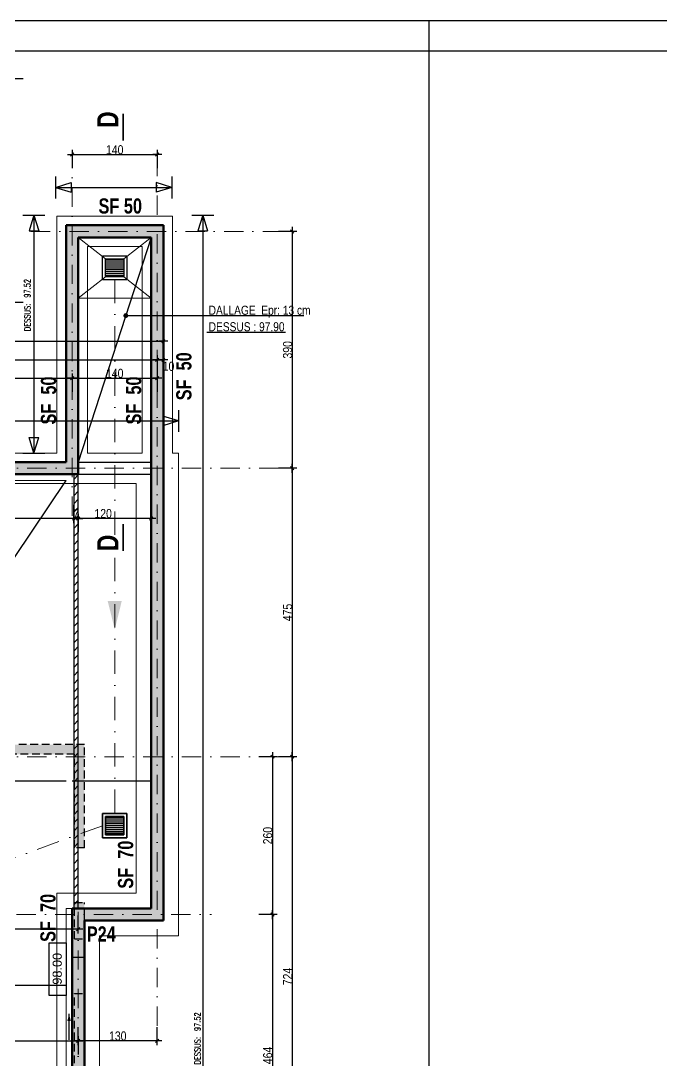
# Model space of a CAD drawing. Header units: centimetres. Extents: x 16433 to 114398, y -50094 to -12305.
# Drawn here: x 44511 to 45565, y -18568 to -16857 of the extents above; entities that cross this region are included whole.
import ezdxf
from ezdxf.enums import TextEntityAlignment as Align

# ---------------------------------------------------------------- set-up
doc = ezdxf.new("R2010")
doc.units = ezdxf.units.CM
doc.header["$LTSCALE"] = 0.5
for name, pattern in [('CACHEX2', [19.05, 12.7, -6.35]), ('TIRETPT2', [12.7, 6.35, -3.175, 0, -3.175]), ('TIRETPTX2', [50.8, 25.4, -12.7, 0, -12.7])]:
    doc.linetypes.add(name, pattern=pattern)
doc.layers.get('0').update_dxf_attribs({"linetype": 'CONTINUOUS'})
doc.layers.get('DEFPOINTS').update_dxf_attribs({"linetype": 'CONTINUOUS'})
for name, color, linetype in [('01_cloisons', 1, 'CONTINUOUS'), ('01_cote_gen', 4, 'CONTINUOUS'), ('01_linteaux', 2, 'CONTINUOUS'), ('01_murs_sup', 2, 'CACHEX2'), ('01_poch_murs', 253, 'CONTINUOUS'), ('01_poch_poteaux', 250, 'CONTINUOUS'), ('01_texte', 230, 'CONTINUOUS'), ('AA_COTES', 2, 'CONTINUOUS')]:
    doc.layers.add(name, color=color, linetype=linetype)
for name, color, linetype, lineweight in [('01_murs_coup', 5, 'CONTINUOUS', 60), ('01_Reseaux', 5, 'TIRETPTX2', 18), ('01_sem', 42, 'CONTINUOUS', 15), ('01_tram_axes', 2, 'TIRETPTX2', 9)]:
    doc.layers.add(name, color=color, linetype=linetype, lineweight=lineweight)
doc.styles.add('ARIAL', font='arial.ttf')
doc.styles.add('impact', font='impact.ttf')
doc.styles.add('MATTE_TXT', font='arial.ttf')
doc.styles.add('SIMPLEX1', font='SIMPLEX.shx', dxfattribs={"width": 0.8, "height": 10})
doc.styles.add('STYLE2', font='ARIALN.TTF')
doc.dimstyles.new('JB50', dxfattribs={"dimscale": 0.1, "dimtxt": 150, "dimasz": 15, "dimexe": 0.1, "dimexo": 0.1, "dimgap": 0.09, "dimtad": 1, "dimdec": 1, "dimdsep": 46, "dimtxsty": 'STYLE2', "dimblk1": 'BOND_G', "dimblk2": 'BOND_D', "dimsah": 1, "dimcen": 1.5, "dimdle": 0.01, "dimse1": 1, "dimse2": 1, "dimclrd": 4, "dimclre": 2, "dimclrt": 6, "dimazin": 2, "dimtfac": 2.333333, "dimtdec": 1, "dimtix": 1, "dimtmove": 2, "dimatfit": 3, "dimldrblk": 'BOND_G', "dimfxl": 1, "dimtolj": 1, "dimtzin": 0, "dimarcsym": 0})

# ---------------------------------------------------------------- blocks, each defined once
blk = doc.blocks.new('BOND_G')
at = {"layer": 'AA_COTES', "color": 0}
for p, q in [((0, -5), (0, 15)), ((5, 0), (-5, 0)), ((1.8, 1.8), (-1.8, -1.8))]:
    blk.add_line(p, q, dxfattribs=at)
blk = doc.blocks.new('BOND_D')
at = {"layer": 'AA_COTES', "color": 0}
for p, q in [((5, 0), (-5, 0)), ((-1.8, -1.8), (1.8, 1.8)), ((0, 5), (0, -15))]:
    blk.add_line(p, q, dxfattribs=at)
blk = doc.blocks.new('*D82')
at = {"layer": '01_cote_gen', "color": 4, "lineweight": -2, "transparency": 16777216}
blk.add_line((44248.1, -17445.1), (44594.1, -17445.1), dxfattribs=at)
at = {"layer": 'DEFPOINTS', "color": 0, "transparency": 16777216}
for p in [(44595.6, -17445.1), (44595.6, -17447.7), (44246.6, -17475.2)]:
    blk.add_point(p, dxfattribs=at)
at = {"layer": '01_cote_gen', "color": 4, "lineweight": -2, "transparency": 16777216, "xscale": 1.5, "yscale": 1.5, "zscale": 1.5, "rotation": 180}
blk.add_blockref('BOND_G', (44246.6, -17445.1), dxfattribs=at)
at = {"layer": '01_cote_gen', "color": 4, "lineweight": -2, "transparency": 16777216, "xscale": 1.5, "yscale": 1.5, "zscale": 1.5}
blk.add_blockref('BOND_D', (44595.6, -17445.1), dxfattribs=at)
at = {"layer": '01_cote_gen', "color": 6, "transparency": 16777216, "insert": (44421.1, -17437.4), "char_height": 15, "attachment_point": 5, "style": 'STYLE2'}
blk.add_mtext('\\A1;349', dxfattribs=at)
blk = doc.blocks.new('*D83')
at = {"layer": '01_cote_gen', "color": 4, "lineweight": -2, "transparency": 16777216}
blk.add_line((44597.1, -17445.1), (44734.1, -17445.1), dxfattribs=at)
at = {"layer": 'DEFPOINTS', "color": 0, "transparency": 16777216}
for p in [(44595.6, -17447.7), (44735.6, -17445.1), (44735.6, -17447.7)]:
    blk.add_point(p, dxfattribs=at)
at = {"layer": '01_cote_gen', "color": 4, "lineweight": -2, "transparency": 16777216, "xscale": 1.5, "yscale": 1.5, "zscale": 1.5, "rotation": 180}
blk.add_blockref('BOND_G', (44595.6, -17445.1), dxfattribs=at)
at = {"layer": '01_cote_gen', "color": 4, "lineweight": -2, "transparency": 16777216, "xscale": 1.5, "yscale": 1.5, "zscale": 1.5}
blk.add_blockref('BOND_D', (44735.6, -17445.1), dxfattribs=at)
at = {"layer": '01_cote_gen', "color": 6, "transparency": 16777216, "insert": (44665.6, -17437.4), "char_height": 15, "attachment_point": 5, "style": 'STYLE2'}
blk.add_mtext('\\A1;140', dxfattribs=at)
blk = doc.blocks.new('*D84')
at = {"layer": '01_cote_gen', "color": 4, "lineweight": -2, "transparency": 16777216}
blk.add_line((42640.1, -17414.9), (44734.1, -17414.9), dxfattribs=at)
at = {"layer": 'DEFPOINTS', "color": 0, "transparency": 16777216}
for p in [(44735.6, -17414.9), (44735.6, -17437.5), (42638.6, -17452.5)]:
    blk.add_point(p, dxfattribs=at)
at = {"layer": '01_cote_gen', "color": 4, "lineweight": -2, "transparency": 16777216, "xscale": 1.5, "yscale": 1.5, "zscale": 1.5, "rotation": 180}
blk.add_blockref('BOND_G', (42638.6, -17414.9), dxfattribs=at)
at = {"layer": '01_cote_gen', "color": 4, "lineweight": -2, "transparency": 16777216, "xscale": 1.5, "yscale": 1.5, "zscale": 1.5}
blk.add_blockref('BOND_D', (44735.6, -17414.9), dxfattribs=at)
at = {"layer": '01_cote_gen', "color": 6, "transparency": 16777216, "insert": (43687.1, -17407.2), "char_height": 15, "attachment_point": 5, "style": 'STYLE2'}
blk.add_mtext('\\A1;2097', dxfattribs=at)
blk = doc.blocks.new('*D91')
at = {"layer": '01_cote_gen', "color": 4, "lineweight": -2, "transparency": 16777216}
blk.add_line((39960.1, -17384.5), (44744.1, -17384.5), dxfattribs=at)
at = {"layer": 'DEFPOINTS', "color": 0, "transparency": 16777216}
for p in [(44745.6, -17384.5), (44745.6, -17392.8), (39958.6, -17407.4)]:
    blk.add_point(p, dxfattribs=at)
at = {"layer": '01_cote_gen', "color": 4, "lineweight": -2, "transparency": 16777216, "xscale": 1.5, "yscale": 1.5, "zscale": 1.5, "rotation": 180}
blk.add_blockref('BOND_G', (39958.6, -17384.5), dxfattribs=at)
at = {"layer": '01_cote_gen', "color": 4, "lineweight": -2, "transparency": 16777216, "xscale": 1.5, "yscale": 1.5, "zscale": 1.5}
blk.add_blockref('BOND_D', (44745.6, -17384.5), dxfattribs=at)
at = {"layer": '01_cote_gen', "color": 6, "transparency": 16777216, "insert": (42352.1, -17376.9), "char_height": 15, "attachment_point": 5, "style": 'STYLE2'}
blk.add_mtext('\\A1;4787', dxfattribs=at)
blk = doc.blocks.new('*D92')
at = {"layer": '01_cote_gen', "color": 4, "lineweight": -2, "transparency": 16777216}
blk.add_line((44737.1, -17414.9), (44744.1, -17414.9), dxfattribs=at)
at = {"layer": 'DEFPOINTS', "color": 0, "transparency": 16777216}
for p in [(44735.6, -17411), (44745.6, -17411), (44745.6, -17414.9)]:
    blk.add_point(p, dxfattribs=at)
at = {"layer": '01_cote_gen', "color": 4, "lineweight": -2, "transparency": 16777216, "xscale": 1.5, "yscale": 1.5, "zscale": 1.5, "rotation": 180}
blk.add_blockref('BOND_G', (44735.6, -17414.9), dxfattribs=at)
at = {"layer": '01_cote_gen', "color": 4, "lineweight": -2, "transparency": 16777216, "xscale": 1.5, "yscale": 1.5, "zscale": 1.5}
blk.add_blockref('BOND_D', (44745.6, -17414.9), dxfattribs=at)
at = {"layer": '01_cote_gen', "color": 6, "transparency": 16777216, "insert": (44754.1, -17425.7), "char_height": 15, "attachment_point": 5, "style": 'STYLE2'}
blk.add_mtext('\\A1;10', dxfattribs=at)
blk = doc.blocks.new('*D104')
at = {"layer": '01_cote_gen', "color": 4, "lineweight": -2, "transparency": 16777216}
blk.add_line((44327.1, -18536.2), (44604.1, -18536.2), dxfattribs=at)
at = {"layer": 'DEFPOINTS', "color": 0, "transparency": 16777216}
for p in [(44605.6, -18505), (44325.6, -18536.2), (44605.6, -18536.2)]:
    blk.add_point(p, dxfattribs=at)
at = {"layer": '01_cote_gen', "color": 4, "lineweight": -2, "transparency": 16777216, "xscale": 1.5, "yscale": 1.5, "zscale": 1.5, "rotation": 180}
blk.add_blockref('BOND_G', (44325.6, -18536.2), dxfattribs=at)
at = {"layer": '01_cote_gen', "color": 4, "lineweight": -2, "transparency": 16777216, "xscale": 1.5, "yscale": 1.5, "zscale": 1.5}
blk.add_blockref('BOND_D', (44605.6, -18536.2), dxfattribs=at)
at = {"layer": '01_cote_gen', "color": 6, "transparency": 16777216, "insert": (44465.6, -18528.5), "char_height": 15, "attachment_point": 5, "style": 'STYLE2'}
blk.add_mtext('\\A1;280', dxfattribs=at)
blk = doc.blocks.new('*D105')
at = {"layer": '01_cote_gen', "color": 4, "lineweight": -2, "transparency": 16777216}
blk.add_line((44734.1, -18536.2), (44607.1, -18536.2), dxfattribs=at)
at = {"layer": 'DEFPOINTS', "color": 0, "transparency": 16777216}
for p in [(44735.6, -18483.7), (44605.6, -18506.5), (44605.6, -18536.2)]:
    blk.add_point(p, dxfattribs=at)
at = {"layer": '01_cote_gen', "color": 4, "lineweight": -2, "transparency": 16777216, "xscale": 1.5, "yscale": 1.5, "zscale": 1.5, "rotation": 180}
blk.add_blockref('BOND_D', (44605.6, -18536.2), dxfattribs=at)
at = {"layer": '01_cote_gen', "color": 4, "lineweight": -2, "transparency": 16777216, "xscale": 1.5, "yscale": 1.5, "zscale": 1.5}
blk.add_blockref('BOND_G', (44735.6, -18536.2), dxfattribs=at)
at = {"layer": '01_cote_gen', "color": 6, "transparency": 16777216, "insert": (44670.6, -18528.5), "char_height": 15, "attachment_point": 5, "style": 'STYLE2'}
blk.add_mtext('\\A1;130', dxfattribs=at)
blk = doc.blocks.new('*D273')
at = {"layer": '01_cote_gen', "color": 4, "lineweight": -2, "transparency": 16777216}
blk.add_line((44957.6, -17205), (44957.6, -17592), dxfattribs=at)
at = {"layer": 'DEFPOINTS', "color": 0, "transparency": 16777216}
for p in [(44901.7, -17203.5), (44901.7, -17593.5), (44957.6, -17593.5)]:
    blk.add_point(p, dxfattribs=at)
at = {"layer": '01_cote_gen', "color": 4, "lineweight": -2, "transparency": 16777216, "xscale": 1.5, "yscale": 1.5, "zscale": 1.5}
for name, p, rotation in [('BOND_G', (44957.6, -17203.5), 90), ('BOND_D', (44957.6, -17593.5), 270)]:
    blk.add_blockref(name, p, dxfattribs=dict(at, rotation=rotation))
at = {"layer": '01_cote_gen', "color": 6, "transparency": 16777216, "insert": (44950, -17398.5), "char_height": 15, "attachment_point": 5, "rotation": 90, "style": 'STYLE2'}
blk.add_mtext('\\A1;390', dxfattribs=at)
blk = doc.blocks.new('*D274')
at = {"layer": '01_cote_gen', "color": 4, "lineweight": -2, "transparency": 16777216}
blk.add_line((44957.6, -17595), (44957.6, -18067), dxfattribs=at)
at = {"layer": 'DEFPOINTS', "color": 0, "transparency": 16777216}
for p in [(44901.7, -17593.5), (44820.7, -18068.5), (44957.6, -18068.5)]:
    blk.add_point(p, dxfattribs=at)
at = {"layer": '01_cote_gen', "color": 4, "lineweight": -2, "transparency": 16777216, "xscale": 1.5, "yscale": 1.5, "zscale": 1.5}
for name, p, rotation in [('BOND_G', (44957.6, -17593.5), 90), ('BOND_D', (44957.6, -18068.5), 270)]:
    blk.add_blockref(name, p, dxfattribs=dict(at, rotation=rotation))
at = {"layer": '01_cote_gen', "color": 6, "transparency": 16777216, "insert": (44950, -17831), "char_height": 15, "attachment_point": 5, "rotation": 90, "style": 'STYLE2'}
blk.add_mtext('\\A1;475', dxfattribs=at)
blk = doc.blocks.new('*D275')
at = {"layer": '01_cote_gen', "color": 4, "lineweight": -2, "transparency": 16777216}
blk.add_line((44957.6, -18070), (44957.6, -18791), dxfattribs=at)
at = {"layer": 'DEFPOINTS', "color": 0, "transparency": 16777216}
for p in [(44820.7, -18068.5), (44878.8, -18792.5), (44957.6, -18792.5)]:
    blk.add_point(p, dxfattribs=at)
at = {"layer": '01_cote_gen', "color": 4, "lineweight": -2, "transparency": 16777216, "xscale": 1.5, "yscale": 1.5, "zscale": 1.5}
for name, p, rotation in [('BOND_G', (44957.6, -18068.5), 90), ('BOND_D', (44957.6, -18792.5), 270)]:
    blk.add_blockref(name, p, dxfattribs=dict(at, rotation=rotation))
at = {"layer": '01_cote_gen', "color": 6, "transparency": 16777216, "insert": (44950.1, -18430.5), "char_height": 15, "attachment_point": 5, "rotation": 90, "style": 'STYLE2'}
blk.add_mtext('\\A1;724', dxfattribs=at)
blk = doc.blocks.new('*D326')
at = {"layer": '01_cote_gen', "color": 4, "lineweight": -2, "transparency": 16777216}
blk.add_line((44925.1, -18070), (44925.1, -18327), dxfattribs=at)
at = {"layer": 'DEFPOINTS', "color": 0, "transparency": 16777216}
for p in [(44897.1, -18068.5), (44825, -18328.5), (44925.1, -18328.5)]:
    blk.add_point(p, dxfattribs=at)
at = {"layer": '01_cote_gen', "color": 4, "lineweight": -2, "transparency": 16777216, "xscale": 1.5, "yscale": 1.5, "zscale": 1.5}
for name, p, rotation in [('BOND_G', (44925.1, -18068.5), 90), ('BOND_D', (44925.1, -18328.5), 270)]:
    blk.add_blockref(name, p, dxfattribs=dict(at, rotation=rotation))
at = {"layer": '01_cote_gen', "color": 6, "transparency": 16777216, "insert": (44917.4, -18198.5), "char_height": 15, "attachment_point": 5, "rotation": 90, "style": 'STYLE2'}
blk.add_mtext('\\A1;260', dxfattribs=at)
blk = doc.blocks.new('*D327')
at = {"layer": '01_cote_gen', "color": 4, "lineweight": -2, "transparency": 16777216}
blk.add_line((44925.1, -18330), (44925.1, -18791), dxfattribs=at)
at = {"layer": 'DEFPOINTS', "color": 0, "transparency": 16777216}
for p in [(44902.6, -18328.5), (44902.6, -18792.5), (44925.1, -18792.5)]:
    blk.add_point(p, dxfattribs=at)
at = {"layer": '01_cote_gen', "color": 4, "lineweight": -2, "transparency": 16777216, "xscale": 1.5, "yscale": 1.5, "zscale": 1.5}
for name, p, rotation in [('BOND_G', (44925.1, -18328.5), 90), ('BOND_D', (44925.1, -18792.5), 270)]:
    blk.add_blockref(name, p, dxfattribs=dict(at, rotation=rotation))
at = {"layer": '01_cote_gen', "color": 6, "transparency": 16777216, "insert": (44917.4, -18560.5), "char_height": 15, "attachment_point": 5, "rotation": 90, "style": 'STYLE2'}
blk.add_mtext('\\A1;464', dxfattribs=at)
blk = doc.blocks.new('*D377')
at = {"layer": '01_cote_gen', "color": 4, "lineweight": -2, "transparency": 16777216}
blk.add_line((44597.1, -17076.8), (44734.1, -17076.8), dxfattribs=at)
at = {"layer": 'DEFPOINTS', "color": 0, "transparency": 16777216}
for p in [(44735.6, -17076.8), (44595.6, -17087), (44735.6, -17087)]:
    blk.add_point(p, dxfattribs=at)
at = {"layer": '01_cote_gen', "color": 4, "lineweight": -2, "transparency": 16777216, "xscale": 1.5, "yscale": 1.5, "zscale": 1.5, "rotation": 180}
blk.add_blockref('BOND_G', (44595.6, -17076.8), dxfattribs=at)
at = {"layer": '01_cote_gen', "color": 4, "lineweight": -2, "transparency": 16777216, "xscale": 1.5, "yscale": 1.5, "zscale": 1.5}
blk.add_blockref('BOND_D', (44735.6, -17076.8), dxfattribs=at)
at = {"layer": '01_cote_gen', "color": 6, "transparency": 16777216, "insert": (44665.6, -17069.2), "char_height": 15, "attachment_point": 5, "style": 'STYLE2'}
blk.add_mtext('\\A1;140', dxfattribs=at)
blk = doc.blocks.new('*D485')
at = {"layer": '01_cote_gen', "color": 4, "lineweight": -2, "transparency": 16777216}
blk.add_line((44724.1, -17676.3), (44607.1, -17676.3), dxfattribs=at)
at = {"layer": 'DEFPOINTS', "color": 0, "transparency": 16777216}
for p in [(44605.6, -17671.3), (44605.6, -17676.3), (44725.6, -17671.3)]:
    blk.add_point(p, dxfattribs=at)
at = {"layer": '01_cote_gen', "color": 4, "lineweight": -2, "transparency": 16777216, "xscale": 1.5, "yscale": 1.5, "zscale": 1.5, "rotation": 180}
blk.add_blockref('BOND_D', (44605.6, -17676.3), dxfattribs=at)
at = {"layer": '01_cote_gen', "color": 4, "lineweight": -2, "transparency": 16777216, "xscale": 1.5, "yscale": 1.5, "zscale": 1.5}
blk.add_blockref('BOND_G', (44725.6, -17676.3), dxfattribs=at)
at = {"layer": '01_cote_gen', "color": 6, "transparency": 16777216, "insert": (44646.6, -17668.2), "char_height": 15, "attachment_point": 5, "style": 'STYLE2'}
blk.add_mtext('\\A1;120', dxfattribs=at)
blk = doc.blocks.new('*D486')
at = {"layer": '01_cote_gen', "color": 4, "lineweight": -2, "transparency": 16777216}
for p, q in [((44597.1, -17676.3), (44595.6, -17676.3)), ((44605.6, -17676.3), (44598.6, -17676.3)), ((44607.1, -17676.3), (44608.6, -17676.3))]:
    blk.add_line(p, q, dxfattribs=at)
at = {"layer": 'DEFPOINTS', "color": 0, "transparency": 16777216}
for p in [(44598.6, -17654.3), (44598.6, -17676.3), (44605.6, -17671.3)]:
    blk.add_point(p, dxfattribs=at)
at = {"layer": '01_cote_gen', "color": 4, "lineweight": -2, "transparency": 16777216, "xscale": 1.5, "yscale": 1.5, "zscale": 1.5}
blk.add_blockref('BOND_D', (44598.6, -17676.3), dxfattribs=at)
at = {"layer": '01_cote_gen', "color": 4, "lineweight": -2, "transparency": 16777216, "xscale": 1.5, "yscale": 1.5, "zscale": 1.5, "rotation": 180}
blk.add_blockref('BOND_G', (44605.6, -17676.3), dxfattribs=at)
at = {"layer": '01_cote_gen', "color": 6, "transparency": 16777216, "insert": (44602.1, -17668.7), "char_height": 15, "attachment_point": 5, "style": 'STYLE2'}
blk.add_mtext('\\A1;7', dxfattribs=at)
blk = doc.blocks.new('*D487')
at = {"layer": '01_cote_gen', "color": 4, "lineweight": -2, "transparency": 16777216}
blk.add_line((44597.1, -17676.3), (44255.1, -17676.3), dxfattribs=at)
at = {"layer": 'DEFPOINTS', "color": 0, "transparency": 16777216}
for p in [(44598.6, -17654.3), (44253.6, -17676.3), (44253.6, -17681.8)]:
    blk.add_point(p, dxfattribs=at)
at = {"layer": '01_cote_gen', "color": 4, "lineweight": -2, "transparency": 16777216, "xscale": 1.5, "yscale": 1.5, "zscale": 1.5, "rotation": 180}
blk.add_blockref('BOND_D', (44253.6, -17676.3), dxfattribs=at)
at = {"layer": '01_cote_gen', "color": 4, "lineweight": -2, "transparency": 16777216, "xscale": 1.5, "yscale": 1.5, "zscale": 1.5}
blk.add_blockref('BOND_G', (44598.6, -17676.3), dxfattribs=at)
at = {"layer": '01_cote_gen', "color": 6, "transparency": 16777216, "insert": (44426.1, -17668.6), "char_height": 15, "attachment_point": 5, "style": 'STYLE2'}
blk.add_mtext('\\A1;345', dxfattribs=at)
blk = doc.blocks.new('*D551')
at = {"layer": '01_cote_gen', "color": 4, "lineweight": -2, "transparency": 16777216}
blk.add_line((44604.1, -18352.3), (44327.1, -18352.3), dxfattribs=at)
at = {"layer": 'DEFPOINTS', "color": 0, "transparency": 16777216}
for p in [(44325.6, -18344.8), (44325.6, -18352.3), (44605.6, -18352.2)]:
    blk.add_point(p, dxfattribs=at)
at = {"layer": '01_cote_gen', "color": 4, "lineweight": -2, "transparency": 16777216, "xscale": 1.5, "yscale": 1.5, "zscale": 1.5, "rotation": 180}
blk.add_blockref('BOND_D', (44325.6, -18352.3), dxfattribs=at)
at = {"layer": '01_cote_gen', "color": 4, "lineweight": -2, "transparency": 16777216, "xscale": 1.5, "yscale": 1.5, "zscale": 1.5}
blk.add_blockref('BOND_G', (44605.6, -18352.3), dxfattribs=at)
at = {"layer": '01_cote_gen', "color": 6, "transparency": 16777216, "insert": (44465.6, -18344.6), "char_height": 15, "attachment_point": 5, "style": 'STYLE2'}
blk.add_mtext('\\A1;280', dxfattribs=at)

msp = doc.modelspace()

# ---------------------------------------------------------------- hatches: boundary and pattern name
at = {"layer": '01_murs_sup'}
h = msp.add_hatch(dxfattribs=at)
h.set_pattern_fill('DASH', color=256, scale=2.5, angle=135)
h.set_pattern_definition([(135, (25186.803, -57921.042), (-11.2253202, 2e-15), [7.9375, -7.9375])])
h.paths.add_polyline_path([(43786.633, -18898.484), (43786.633, -18730.484), (43751.633, -18730.484), (43751.633, -18661.484), (43733.633, -18661.484), (43733.633, -18748.484), (43768.633, -18748.484), (43768.633, -18898.484), (43733.633, -18898.484), (43733.633, -19205.484), (43751.633, -19205.484), (43751.633, -18916.484), (44399.633, -18916.484), (44399.633, -19063.484), (44415.633, -19063.484), (44415.633, -18914.484), (44599.633, -18914.484), (44599.633, -18928.484), (44615.633, -18928.484), (44615.633, -18758.484), (44599.633, -18758.484), (44599.633, -18898.484)])
h.paths.add_polyline_path([(44399.633, -19153.484), (44399.633, -19189.484), (44415.633, -19189.484), (44415.633, -19173.484), (44415.633, -19153.484)], flags=17)
h.paths.add_polyline_path([(44540.633, -19173.484), (44540.633, -19189.484), (44599.633, -19189.484), (44599.633, -19268.484), (44615.633, -19268.484), (44615.633, -19173.484)])
h.paths.add_polyline_path([(44599.633, -18458.484), (44599.633, -18668.484), (44615.633, -18668.484), (44615.633, -18458.484)])
h.paths.add_polyline_path([(44599.633, -18308.484), (44599.633, -18368.484), (44615.633, -18368.484), (44615.633, -18308.484)])
h.paths.add_polyline_path([(44390.633, -18048.484), (44390.633, -17963.484), (44374.633, -17963.484), (44374.633, -18064.484), (44599.633, -18064.484), (44599.633, -18218.484), (44615.633, -18218.484), (44615.633, -18048.484)])
h.paths.add_polyline_path([(44207.633, -18460.484), (44207.633, -18515.484), (44227.633, -18515.484), (44227.633, -18460.484)])
h.paths.add_polyline_path([(44090.633, -17583.484), (44090.633, -17599.484), (44374.633, -17599.484), (44374.633, -17683.484), (44390.633, -17683.484), (44390.633, -17583.484)])
h.paths.add_polyline_path([(43850.633, -17583.484), (43850.633, -17743.484), (43775.633, -17743.484), (43775.633, -17759.484), (43848.633, -17759.484), (43848.633, -18516.484), (43595.633, -18516.484), (43595.633, -18554.484), (43613.633, -18554.484), (43613.633, -18534.484), (43733.633, -18534.484), (43733.633, -18558.484), (43751.633, -18558.484), (43751.633, -18534.484), (43866.633, -18534.484), (43866.633, -17599.484), (43910.633, -17599.484), (43910.633, -17583.484)])
h.paths.add_polyline_path([(43565.633, -17743.484), (43565.633, -17759.484), (43650.633, -17759.484), (43650.633, -17743.484)])
h.paths.add_polyline_path([(43175.633, -17583.484), (43175.633, -19075.465), (43191.633, -19075.465), (43191.633, -19065.484), (43373.633, -19065.484), (43613.633, -19065.484), (43613.633, -18657.484), (43595.633, -18657.484), (43595.633, -19047.484), (43191.633, -19047.484), (43191.633, -17759.484), (43285.633, -17759.484), (43285.633, -17743.484), (43191.633, -17743.484), (43191.633, -17583.484)])
at = {"layer": '01_poch_murs'}
h = msp.add_hatch(color=256, dxfattribs=at)
h.dxf.hatch_style = 1
h.paths.add_polyline_path([(42636.633, -17583.484), (41547.643, -17583.484), (41547.643, -17603.484), (42636.633, -17603.484)])
h.paths.add_polyline_path([(44605.633, -17213.484), (44725.633, -17213.484), (44725.633, -18318.484), (44615.633, -18318.484), (44615.633, -18338.484), (44745.633, -18338.484), (44745.633, -17193.484), (44585.633, -17193.484), (44585.633, -17583.484), (42638.633, -17583.484), (42638.633, -17603.484), (44605.633, -17603.484)])
h = msp.add_hatch(dxfattribs=at)
h.set_pattern_fill('ANSI31', color=256, scale=3)
h.set_pattern_definition([(45, (-10233.557, 8782.937), (-6.7351921, 6.7351921), [])])
h.paths.add_polyline_path([(44605.633, -17603.484), (44598.633, -17603.484), (44598.633, -18318.484), (44605.633, -18318.484)])
h = msp.add_hatch(color=256, dxfattribs=at)
h.dxf.hatch_style = 1
h.paths.add_polyline_path([(44615.633, -18398.484), (44595.633, -18398.484), (44595.633, -19173.484), (44415.633, -19173.484), (44415.633, -19193.484), (44595.633, -19193.484), (44595.633, -19698.484), (44695.633, -19698.484), (44695.633, -19799.484), (44715.633, -19799.484), (44715.633, -19678.484), (44615.633, -19678.484)])
h.paths.add_polyline_path([(45135.633, -19779.484), (44717.633, -19779.484), (44717.633, -19799.484), (45115.633, -19799.484), (45115.633, -19964.484), (45182.394, -19964.484), (45182.394, -19944.484), (45135.633, -19944.484)])
at = {"layer": '01_poch_poteaux'}
h = msp.add_hatch(color=256, dxfattribs=at)
h.dxf.hatch_style = 1
h.paths.add_polyline_path([(44615.633, -18318.484), (44595.633, -18318.484), (44595.633, -18398.484), (44615.633, -18398.484), (44615.633, -18338.484)])
at = {"layer": '01_texte'}
h = msp.add_hatch(dxfattribs=at)
h.set_pattern_fill('LINE', color=256, angle=180, style=0)
h.set_pattern_definition([(180, (44680.6325, -15688.479), (-4e-16, -3.175), [])])
h.paths.add_polyline_path([(44650.633, -17248.484), (44650.633, -17278.484), (44680.633, -17278.484), (44680.633, -17248.484)])
h = msp.add_hatch(dxfattribs=at)
h.set_pattern_fill('LINE', color=256, angle=180, style=0)
h.set_pattern_definition([(180, (44680.6325, -16607.1548), (-4e-16, -3.175), [])])
h.paths.add_polyline_path([(44650.633, -18167.16), (44650.633, -18197.16), (44680.633, -18197.16), (44680.633, -18167.16)])

# ---------------------------------------------------------------- linework, layer by layer
msp.add_line((45182.394, -16856.715), (45182.394, -21056.715))
at = {"layer": '01_cloisons'}
for p, q in [((44598.633, -18318.484), (44598.633, -17603.484)), ((44598.633, -17603.484), (44605.633, -17603.484)), ((44605.633, -18318.484), (44605.633, -17603.484)), ((44598.633, -18318.484), (44605.633, -18318.484))]:
    msp.add_line(p, q, dxfattribs=at)
at = {"layer": '01_cote_gen'}
msp.add_line((47895.797, -16856.715), (37832.394, -16856.715), dxfattribs=at)
at = {"layer": '01_linteaux'}
for p, q in [((44605.633, -17583.484), (44725.633, -17583.484)), ((44605.633, -17603.484), (44725.633, -17603.484))]:
    msp.add_line(p, q, dxfattribs=at)
at = {"layer": '01_murs_coup', "linetype": 'Continuous', "lineweight": 50}
for p, q in [((44585.633, -17193.484), (44745.633, -17193.484)), ((44585.633, -17583.484), (44585.633, -17193.484)), ((44745.633, -18338.484), (44745.633, -17193.484)), ((44605.633, -17213.484), (44725.633, -17213.484)), ((44605.633, -17603.484), (44605.633, -17213.484)), ((44725.633, -18318.484), (44725.633, -17213.484)), ((42638.633, -17583.484), (44585.633, -17583.484)), ((42638.633, -17603.484), (44605.633, -17603.484)), ((44595.633, -18318.484), (44595.633, -19173.484)), ((44595.633, -18318.484), (44725.633, -18318.484)), ((44615.633, -18338.484), (44615.633, -19678.484)), ((44615.633, -18338.484), (44745.633, -18338.484))]:
    msp.add_line(p, q, dxfattribs=at)
at = {"layer": '01_murs_sup', "ltscale": 2}
for p, q in [((44615.633, -18048.484), (44390.633, -18048.484)), ((44615.633, -18218.484), (44615.633, -18048.484)), ((44599.633, -18064.484), (44374.633, -18064.484)), ((44599.633, -18218.484), (44599.633, -18064.484)), ((44615.633, -18218.484), (44599.633, -18218.484)), ((44599.633, -18368.484), (44599.633, -18308.484)), ((44599.633, -18308.484), (44615.633, -18308.484)), ((44615.633, -18368.484), (44615.633, -18308.484)), ((44599.633, -18368.484), (44615.633, -18368.484)), ((44599.633, -18668.484), (44599.633, -18458.484)), ((44599.633, -18458.484), (44615.633, -18458.484)), ((44615.633, -18668.484), (44615.633, -18458.484))]:
    msp.add_line(p, q, dxfattribs=at)
at = {"layer": '01_poch_poteaux'}
for p, q in [((44615.633, -18338.484), (44615.633, -18318.484)), ((44595.633, -18398.484), (44615.633, -18398.484))]:
    msp.add_line(p, q, dxfattribs=at)
at = {"layer": '01_Reseaux', "ltscale": 3}
for p, q in [((44665.633, -17283.484), (44665.633, -18162.16)), ((44645.633, -18182.16), (44074.435, -18389.667))]:
    msp.add_line(p, q, dxfattribs=at)
for points in [[(44665.633, -17858.959), (44654.108, -17812.375), (44665.633, -17812.375)], [(44665.633, -17858.959), (44677.157, -17812.375), (44665.633, -17812.375)]]:
    msp.add_solid(points, dxfattribs=at)
at = {"layer": '01_sem', "linetype": 'Continuous'}
for p, q in [((44570.633, -17568.484), (44570.633, -17178.484)), ((44570.633, -17178.484), (44760.633, -17178.484)), ((44760.633, -17568.484), (44760.633, -17178.484)), ((44650.633, -17248.484), (44605.633, -17213.484)), ((44680.633, -17248.484), (44725.633, -17213.484)), ((44620.633, -17568.484), (44620.633, -17228.484)), ((44620.633, -17228.484), (44710.633, -17228.484)), ((44710.633, -17568.484), (44710.633, -17228.484)), ((44650.633, -17278.484), (44605.633, -17313.484)), ((44680.633, -17278.484), (44725.633, -17313.484)), ((44605.633, -17313.484), (44725.633, -17313.484)), ((44570.633, -17568.484), (40930.633, -17568.484)), ((44710.633, -17568.484), (44620.633, -17568.484)), ((44770.633, -17568.484), (44760.633, -17568.484)), ((44770.633, -18363.484), (44770.633, -17568.484)), ((44700.633, -17618.484), (41339.633, -17618.484)), ((42638.633, -17613.484), (44585.633, -17613.484)), ((44700.633, -18293.484), (44700.633, -17618.484)), ((44570.633, -18293.484), (44700.633, -18293.484)), ((44570.633, -18293.484), (44570.633, -19148.484)), ((44585.633, -19173.484), (44585.633, -18318.484)), ((44595.633, -18318.484), (44585.633, -18318.484)), ((44640.633, -18363.484), (44770.633, -18363.484)), ((44640.633, -18363.484), (44640.633, -19653.484))]:
    msp.add_line(p, q, dxfattribs=at)
at = {"layer": '01_texte'}
for p, q in [((47845.797, -16906.715), (37882.394, -16906.715)), ((44442.979, -16951.962), (44514.761, -16951.962)), ((44568.355, -17112.977), (44568.355, -17149.133)), ((44568.355, -17112.977), (44568.355, -17149.133)), ((44759.328, -17112.977), (44759.328, -17149.133)), ((44759.328, -17112.977), (44759.328, -17149.133)), ((44568.355, -17131.055), (44593.99, -17122.993)), ((44568.355, -17131.055), (44759.328, -17131.055)), ((44568.355, -17131.055), (44593.99, -17139.116)), ((44593.99, -17122.993), (44593.99, -17139.116)), ((44733.693, -17122.993), (44733.693, -17139.116)), ((44759.328, -17131.055), (44733.693, -17122.993)), ((44759.328, -17131.055), (44733.693, -17139.116)), ((44514.602, -17176.912), (44550.758, -17176.912)), ((44532.68, -17176.912), (44524.619, -17202.547)), ((44532.68, -17176.912), (44532.68, -17568.484)), ((44532.68, -17176.912), (44540.742, -17202.547)), ((44792.349, -17176.912), (44828.505, -17176.912)), ((44810.427, -17176.912), (44802.365, -17202.547)), ((44810.427, -17176.912), (44810.428, -20785.484)), ((44810.427, -17176.912), (44818.488, -17202.547)), ((44524.619, -17202.547), (44540.742, -17202.547)), ((44725.633, -17213.484), (44605.633, -17583.484)), ((44802.365, -17202.547), (44818.488, -17202.547)), ((44645.633, -17243.484), (44685.633, -17243.484)), ((44645.633, -17283.484), (44645.633, -17243.484)), ((44645.633, -17243.484), (44685.633, -17243.484)), ((44645.633, -17283.484), (44645.633, -17243.484)), ((44650.633, -17248.484), (44680.633, -17248.484)), ((44650.633, -17278.484), (44650.633, -17248.484)), ((44650.633, -17248.484), (44680.633, -17248.484)), ((44650.633, -17278.484), (44650.633, -17248.484)), ((44680.633, -17248.484), (44680.633, -17278.484)), ((44680.633, -17248.484), (44680.633, -17278.484)), ((44685.633, -17243.484), (44685.633, -17283.484)), ((44685.633, -17243.484), (44685.633, -17283.484)), ((44685.633, -17283.484), (44645.633, -17283.484)), ((44685.633, -17283.484), (44645.633, -17283.484)), ((44680.633, -17278.484), (44650.633, -17278.484)), ((44680.633, -17278.484), (44650.633, -17278.484)), ((44442.979, -17319.962), (44514.761, -17319.962)), ((44683.903, -17342.149), (44976.917, -17342.149)), ((44817.295, -17369.339), (44946.407, -17369.339)), ((44744.997, -17507.671), (44744.997, -17523.794)), ((44770.633, -17515.732), (44744.997, -17507.671)), ((44770.633, -17497.654), (44770.633, -17533.81)), ((44770.633, -17497.654), (44770.633, -17533.81)), ((43138.633, -17515.732), (44770.633, -17515.732)), ((44770.633, -17515.732), (44744.997, -17523.794)), ((44532.68, -17568.484), (44524.619, -17542.849)), ((44524.619, -17542.849), (44540.742, -17542.849)), ((44532.68, -17568.484), (44540.742, -17542.849)), ((44514.602, -17568.484), (44550.758, -17568.484)), ((44454.762, -17808.873), (44585.633, -17613.484)), ((44256.633, -18108.484), (44585.633, -18108.484)), ((44595.633, -18108.484), (44725.633, -18108.484)), ((44685.633, -18162.16), (44645.633, -18162.16)), ((44645.633, -18162.16), (44645.633, -18202.16)), ((44645.633, -18162.16), (44685.633, -18162.16)), ((44645.633, -18202.16), (44645.633, -18162.16)), ((44680.633, -18167.16), (44650.633, -18167.16)), ((44650.633, -18167.16), (44650.633, -18197.16)), ((44650.633, -18167.16), (44680.633, -18167.16)), ((44650.633, -18197.16), (44650.633, -18167.16)), ((44680.633, -18197.16), (44680.633, -18167.16)), ((44680.633, -18167.16), (44680.633, -18197.16)), ((44685.633, -18202.16), (44685.633, -18162.16)), ((44685.633, -18162.16), (44685.633, -18202.16)), ((44645.633, -18202.16), (44685.633, -18202.16)), ((44685.633, -18202.16), (44645.633, -18202.16)), ((44650.633, -18197.16), (44680.633, -18197.16)), ((44680.633, -18197.16), (44650.633, -18197.16)), ((41800.633, -18444.756), (44585.633, -18444.756)), ((44590.54, -18534.985), (44590.54, -18491.957))]:
    msp.add_line(p, q, dxfattribs=at)
at = {"layer": '01_texte', "const_width": 3}
for points in [[(44679.381, -17009.844), (44679.381, -17054.095)], [(44679.381, -17685.589), (44679.381, -17729.84)]]:
    msp.add_lwpolyline(points, dxfattribs=at)
at = {"layer": '01_texte', "const_width": 4}
msp.add_lwpolyline([(44681.903, -17342.149, 1), (44685.903, -17342.149, 1)], format="xyb", close=True, dxfattribs=at)
at = {"layer": '01_texte'}
msp.add_lwpolyline([(44557.537, -18461.773), (44557.537, -18375.196), (44585.633, -18375.196), (44585.633, -18461.773)], close=True, dxfattribs=at)
for points in [[(44590.54, -18491.957), (44587.681, -18503.74), (44590.54, -18503.74)], [(44590.54, -18491.957), (44593.398, -18503.74), (44590.54, -18503.74)]]:
    msp.add_solid(points, dxfattribs=at)
at = {"layer": '01_tram_axes', "linetype": 'TIRETPT2', "ltscale": 10}
for p, q in [((44595.633, -17671.734), (44595.633, -17086.963)), ((44735.633, -18511.727), (44735.633, -17086.67)), ((44527.447, -17203.484), (44934.884, -17203.484)), ((44934.884, -17593.484), (40841.472, -17593.484)), ((44934.884, -18068.484), (41633.02, -18068.484)), ((44605.633, -18260.217), (44605.633, -19843.155)), ((44504.129, -18328.484), (44824.969, -18328.484))]:
    msp.add_line(p, q, dxfattribs=at)

# ---------------------------------------------------------------- texts
at = {"layer": '01_texte', "style": 'impact'}
for s, height, p in [('D', 35, (44682.234, -17019.503)), ('SF  50', 25, (44799.324, -17442.164)), ('SF  50', 25, (44576.729, -17481.971)), ('SF  50', 25, (44716.729, -17481.971)), ('D', 35, (44682.234, -17716.516)), ('SF  70', 25, (44703.458, -18246.268)), ('SF  70', 25, (44575.781, -18333.946))]:
    msp.add_text(s, height=height, rotation=90, dxfattribs=at).set_placement(p, align=Align.BOTTOM_CENTER)
for s, p in [('SF 50', (44674.714, -17181.65)), ('P24', (44643.447, -18380.368))]:
    msp.add_text(s, height=25, dxfattribs=at).set_placement(p, align=Align.BOTTOM_CENTER)
at = {"layer": '01_texte', "style": 'SIMPLEX1', "width": 0.8}
for s, p in [('97.52', (44529.82, -17297.293)), ('DESSUS:', (44529.997, -17345.197)), ('97.52', (44809.739, -18504.855)), ('DESSUS:', (44809.916, -18552.759))]:
    msp.add_text(s, height=10, rotation=90, dxfattribs=at).set_placement(p, align=Align.BOTTOM_CENTER)
at = {"layer": '01_texte', "style": 'MATTE_TXT', "width": 0.8}
for s, p in [('DALLAGE  Epr: 13 cm', (44820.132, -17340.847)), ('DESSUS : 97.90', (44820.132, -17368.037))]:
    msp.add_text(s, height=15, dxfattribs=at).set_placement(p)
at = {"layer": '01_texte', "insert": (44571.073, -18417.762), "char_height": 15, "width": 90.385, "attachment_point": 5, "rotation": 90, "style": 'ARIAL'}
msp.add_mtext('98.00', dxfattribs=at)

# ---------------------------------------------------------------- dimensions: what is measured, and where the dimension line sits
at = {"layer": '01_cote_gen'}
for base, p1, p2, picture, middle in [((44735.633, -17076.845), (44595.633, -17086.963), (44735.633, -17086.963), '*D377', (44665.633, -17069.178)), ((44745.633, -17384.523), (39958.633, -17407.416), (44745.633, -17392.848), '*D91', (42352.133, -17376.855)), ((44735.633, -17414.916), (42638.633, -17452.481), (44735.633, -17437.481), '*D84', (43687.133, -17407.249)), ((44595.633, -17445.09), (44246.633, -17475.185), (44595.633, -17447.682), '*D82', (44421.133, -17437.422)), ((44735.633, -17445.09), (44595.633, -17447.682), (44735.633, -17447.682), '*D83', (44665.633, -17437.422)), ((44253.633, -17676.255), (44598.633, -17654.277), (44253.633, -17681.776), '*D487', (44426.133, -17668.587)), ((44598.633, -17676.255), (44605.633, -17671.282), (44598.633, -17654.277), '*D486', (44602.133, -17668.746)), ((44325.633, -18352.29), (44605.633, -18352.191), (44325.633, -18344.79), '*D551', (44465.633, -18344.623)), ((44605.633, -18536.216), (44735.633, -18483.708), (44605.633, -18506.486), '*D105', (44670.633, -18528.548)), ((44605.633, -18536.216), (44325.633, -18536.216), (44605.633, -18505.01), '*D104', (44465.633, -18528.548))]:
    dim = msp.add_linear_dim(base=base, p1=p1, p2=p2, dimstyle='JB50', dxfattribs=at)
    dim.commit()
    dim.dimension.update_dxf_attribs({"geometry": picture, "text_midpoint": middle})
for base, p1, p2, picture, middle in [((44957.622, -17593.484), (44901.659, -17203.484), (44901.659, -17593.484), '*D273', (44949.954, -17398.484)), ((44957.622, -18068.484), (44901.659, -17593.484), (44820.675, -18068.484), '*D274', (44949.985, -17830.984)), ((44957.622, -18792.484), (44820.675, -18068.484), (44878.822, -18792.484), '*D275', (44950.082, -18430.484)), ((44925.055, -18328.484), (44897.069, -18068.484), (44824.969, -18328.484), '*D326', (44917.387, -18198.484)), ((44925.055, -18792.484), (44902.555, -18328.484), (44902.555, -18792.484), '*D327', (44917.387, -18560.484))]:
    dim = msp.add_linear_dim(base=base, p1=p1, p2=p2, angle=90, dimstyle='JB50', dxfattribs=at)
    dim.commit()
    dim.dimension.update_dxf_attribs({"geometry": picture, "text_midpoint": middle})
for base, p1, p2, picture, middle in [((44745.633, -17414.916), (44735.633, -17410.997), (44745.633, -17410.997), '*D92', (44754.117, -17425.746)), ((44605.633, -17676.255), (44725.633, -17671.282), (44605.633, -17671.282), '*D485', (44646.627, -17668.17))]:
    dim = msp.add_linear_dim(base=base, p1=p1, p2=p2, dimstyle='JB50', dxfattribs=at)
    dim.commit()
    dim.dimension.update_dxf_attribs({"geometry": picture, "text_midpoint": middle, "dimtype": 160})

doc.saveas('drawing.dxf')
